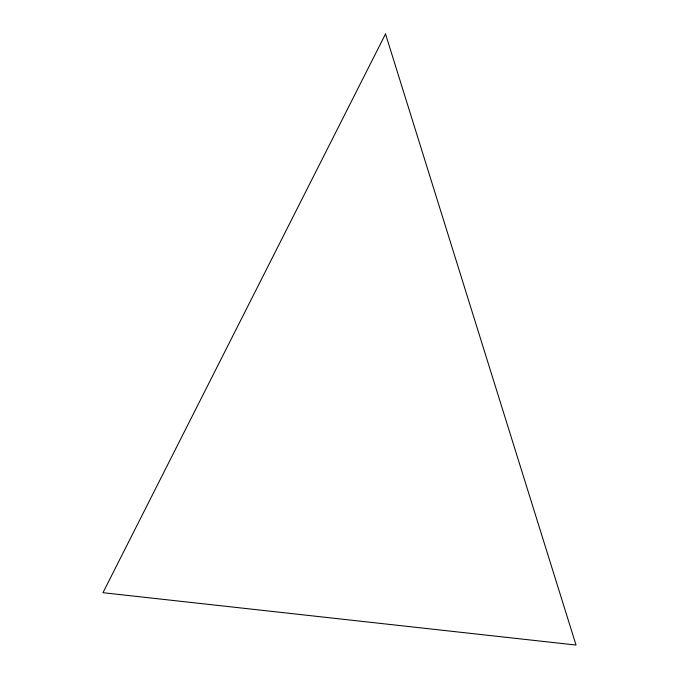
<?xml version="1.0" encoding="UTF-8"?>
<svg xmlns="http://www.w3.org/2000/svg" width="679" height="679" viewBox="0 0 679 679"><rect width="100%" height="100%" fill="white"/><g stroke="black" fill="none" stroke-linecap="round" stroke-linejoin="round"><path stroke-width="1.02" d="M385.519 33.95L102.962 592.699L576.038 645.05L385.519 33.95"/></g></svg>
